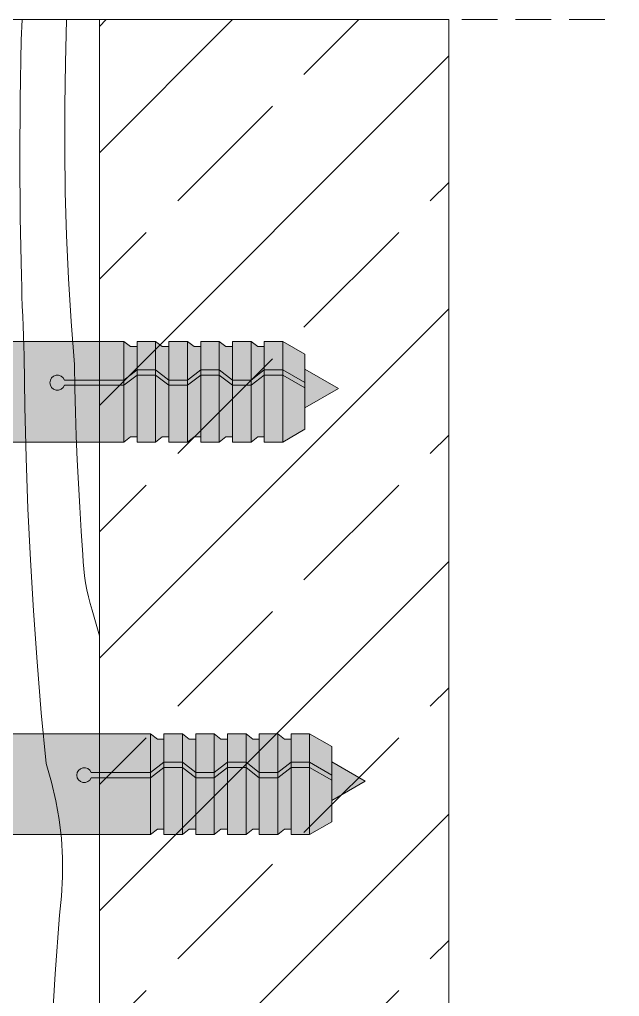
# Model space of a CAD drawing. Header units: millimetres. Extents: x -7826 to 55813, y 465 to 25965.
# Drawn here: x 52364 to 52700, y 15322 to 15869 of the extents above; entities that cross this region are included whole.
import ezdxf

# ---------------------------------------------------------------- set-up
doc = ezdxf.new("R2010")
doc.units = ezdxf.units.MM
doc.linetypes.add('Hidden Line', pattern=[30.00000000000001, 20, -10.00000000000001])
for name, color, linetype, lineweight in [('2D - Ogolne2', 251, 'Continuous', 15), ('2D Drafting - General121', 255, 'Continuous', 0), ('2D Drafting - General2', 251, 'Continuous', 15), ('2D Drafting - General81', 251, 'Continuous', 20)]:
    doc.layers.add(name, color=color, linetype=linetype, lineweight=lineweight)

# ---------------------------------------------------------------- blocks, each defined once
blk = doc.blocks.new('*X32')
at = {"layer": '2D Drafting - General81', "linetype": 'Continuous'}
for p, q in [((-46579.74260794775, 65956.90760970069), (-46579.35033094083, 65968.52347304605)), ((-46555.09703802363, 65944.29178087776), (-46554.36796722274, 65968.42905698532)), ((-46554.36796722274, 65968.42905698532), (-46554.36397783758, 65968.52347304605)), ((-46580.40809942343, 65923.86812494836), (-46579.74260794775, 65956.90760970069)), ((-46555.46320057757, 65920.14627265968), (-46555.09703802363, 65944.29178087776)), ((-46580.62359861354, 65890.82264126747), (-46580.40809942343, 65923.86812494836)), ((-46555.466372144, 65895.99798841283), (-46555.46320057757, 65920.14627265968)), ((-46555.10655200625, 65871.85238484626), (-46555.466372144, 65895.99798841283)), ((-46580.38906555211, 65857.77728719391), (-46580.62359861354, 65890.82264126747)), ((-46554.38382147172, 65847.71491806327), (-46555.10655200625, 65871.85238484626)), ((-46579.7045437351, 65824.73819123948), (-46580.38906555211, 65857.77728719391)), ((-46553.29834385344, 65823.59104232852), (-46554.38382147172, 65847.71491806327)), ((-46579.5453839829, 65819.18804919937), (-46579.70454373509, 65824.73819123949)), ((-46551.85036443327, 65799.48620883556), (-46553.29834385344, 65823.59104232852)), ((-46579.37352512545, 65813.63828586882), (-46579.5453839829, 65819.18804919937)), ((-46579.18896806254, 65808.08893030419), (-46579.37352512545, 65813.63828586882)), ((-46578.99171376042, 65802.54001155974), (-46579.18896806254, 65808.08893030419)), ((-46578.78176325186, 65796.99155868746), (-46578.99171376042, 65802.54001155974)), ((-46578.55911763606, 65791.44360073682), (-46578.78176325186, 65796.99155868746)), ((-46550.0402104064, 65775.40586447497), (-46551.85036443327, 65799.48620883556)), ((-46578.32377807871, 65785.89616675481), (-46578.55911763606, 65791.44360073682)), ((-46578.07574581195, 65780.34928578557), (-46578.32377807871, 65785.89616675481)), ((-46577.73388079029, 65751.7713406982), (-46578.07574581195, 65780.34928578559)), ((-46549.77350773841, 65762.0886514348), (-46550.04021040639, 65775.40586447497)), ((-46549.41261813845, 65748.77365792493), (-46549.77350773841, 65762.0886514348)), ((-46577.05361175319, 65723.19944802116), (-46577.73388079029, 65751.7713406982)), ((-46548.95755966144, 65735.46155008081), (-46549.41261813845, 65748.77365792493)), ((-46548.40835507352, 65722.15299389348), (-46548.95755966144, 65735.46155008081)), ((-46576.03503410464, 65694.63761480468), (-46577.05361175319, 65723.19944802116)), ((-46547.7650318508, 65708.84865517628), (-46548.40835507352, 65722.15299389348)), ((-46547.0276221781, 65695.54919953157), (-46547.7650318508, 65708.84865517628)), ((-46574.67829069452, 65666.08984668825), (-46576.03503410464, 65694.63761480468)), ((-46546.19616294724, 65682.25529231744), (-46547.0276221781, 65695.54919953157)), ((-46545.27069575529, 65668.96759861433), (-46546.19616294724, 65682.25529231744)), ((-46572.98357179861, 65637.56014733872), (-46574.67829069452, 65666.08984668825)), ((-46545.09363475234, 65665.02267477609), (-46545.27069575529, 65668.96759861433)), ((-46544.77822068849, 65661.08639624726), (-46545.09363475234, 65665.02267477609)), ((-46544.32484225056, 65657.16361372969), (-46544.77822068849, 65661.08639624726)), ((-46543.73405813979, 65653.25916129399), (-46544.32484225056, 65657.16361372969)), ((-46543.00659638329, 65649.37785042252), (-46543.73405813979, 65653.25916129399)), ((-46542.14335343696, 65645.52446408011), (-46543.00659638329, 65649.37785042252)), ((-46541.14539308075, 65641.70375082006), (-46542.14335343696, 65645.52446408011)), ((-46570.95111509189, 65609.05251788894), (-46572.98357179861, 65637.56014733872)), ((-46540.01394510776, 65637.92041893234), (-46541.14539308075, 65641.70375082006)), ((-46535.97665572024, 65623.64572396071), (-46540.01394510776, 65637.92041893234)), ((-46568.58120561518, 65580.57095637656), (-46570.95111509189, 65609.05251788894)), ((-46565.87417573521, 65552.11945718338), (-46568.58120561518, 65580.57095637656)), ((-46562.836235561, 65541.83328608144), (-46565.87417573521, 65552.11945718338)), ((-46560.38740463634, 65531.39117788708), (-46562.836235561, 65541.83328608144)), ((-46558.53558853367, 65520.82684290741), (-46560.38740463634, 65531.39117788708)), ((-46557.28676547963, 65510.17438603493), (-46558.53558853367, 65520.82684290741)), ((-46556.64496705559, 65499.46819664639), (-46557.28676547963, 65510.17438603493)), ((-46556.61226518243, 65488.7428375835), (-46556.64496705559, 65499.46819664639)), ((-46557.18876543175, 65478.03293357352), (-46556.61226518243, 65488.7428375835)), ((-46558.37260668507, 65467.37305945008), (-46557.18876543175, 65478.03293357352)), ((-46560.83599898988, 65434.41881647658), (-46558.37260668507, 65467.37305945008)), ((-46562.85039311156, 65401.43408291806), (-46560.83599898988, 65434.41881647658))]:
    blk.add_line(p, q, dxfattribs=at)
blk = doc.blocks.new('Wype_nienie_126')
at = {"layer": '2D Drafting - General2', "linetype": 'Continuous'}
for p, q in [((-46535.97665572024, 65968.52347304605), (-46715.97665572023, 65968.52347304605)), ((-46535.97665572024, 65056.60908800746), (-46535.97665572024, 65968.52347304605))]:
    blk.add_line(p, q, dxfattribs=at)
at = {"layer": '2D Drafting - General81', "linetype": 'Continuous'}
blk.add_blockref('*X32', (0, 0), dxfattribs=at)

msp = doc.modelspace()

# ---------------------------------------------------------------- hatches: boundary and pattern name
at = {"layer": '2D Drafting - General121', "linetype": 'Continuous'}
h = msp.add_hatch(color=256, dxfattribs=at)
edge = h.paths.add_edge_path()
edge.add_line((52287.63777871218, 15632.53182620431), (52287.63777871218, 15688.88568626549))
edge.add_line((52287.63777871218, 15688.88568626549), (52422.05663887451, 15688.88568626549))
edge.add_line((52422.05663887451, 15688.88568626549), (52422.05663887451, 15667.22947348696))
edge.add_line((52422.05663887451, 15667.22947348696), (52388.74802213502, 15667.22947348696))
edge.add_arc((52384.83341370042, 15665.75014039452), 4.184804128586707, 20.70161155939179, 339.2983884406082)
edge.add_line((52388.74802213502, 15664.27080730207), (52422.05663887451, 15664.27080730207))
edge.add_line((52422.05663887451, 15664.27080730207), (52422.05663887451, 15632.53182620431))
edge.add_line((52422.05663887451, 15632.53182620431), (52287.63777871218, 15632.53182620431))
for points in [[(52429.49791666277, 15685.92702008063), (52429.49791666277, 15672.97595806069), (52422.05663887451, 15667.22947348696), (52422.05663887451, 15688.88568626549), (52425.79958393168, 15685.92702008063)], [(52439.85324830985, 15688.88568626549), (52439.85324830985, 15672.97595806069), (52429.49791666277, 15672.97595806069), (52429.49791666277, 15688.88568626549)], [(52447.29452609811, 15685.92702008063), (52447.29452609811, 15667.22947348696), (52439.85324830985, 15672.97595806069), (52439.85324830985, 15688.88568626549), (52443.59619336702, 15685.92702008063)], [(52457.64985774517, 15688.88568626549), (52457.64985774517, 15667.22947348696), (52447.29452609811, 15667.22947348696), (52447.29452609811, 15688.88568626549)], [(52457.64985774517, 15667.22947348696), (52457.64985774517, 15688.88568626549), (52461.39280280234, 15685.92702008063), (52465.09113553345, 15685.92702008063), (52465.09113553345, 15672.97595806069)], [(52475.44646718051, 15688.88568626549), (52475.44646718051, 15672.97595806069), (52465.09113553345, 15672.97595806069), (52465.09113553345, 15688.88568626549)], [(52482.88774496877, 15685.92702008063), (52482.88774496877, 15667.22947348696), (52475.44646718051, 15672.97595806069), (52475.44646718051, 15688.88568626549), (52479.18941223768, 15685.92702008063)], [(52493.24307661584, 15688.88568626549), (52493.24307661584, 15667.22947348696), (52482.88774496877, 15667.22947348696), (52482.88774496877, 15688.88568626549)], [(52500.6843544041, 15685.92702008063), (52500.6843544041, 15672.97595806069), (52493.24307661584, 15667.22947348696), (52493.24307661584, 15688.88568626549), (52496.98602167302, 15685.92702008063)], [(52500.6843544041, 15672.97595806069), (52500.6843544041, 15688.88568626549), (52511.03968605118, 15688.88568626549), (52511.03968605118, 15672.97595806069)], [(52523.42001502986, 15665.82817179219), (52511.03968605118, 15672.97595806069), (52511.03968605118, 15688.88568626549), (52523.42001502986, 15681.73789999699)], [(52422.05663887451, 15667.22947348696), (52429.49791666277, 15672.97595806069), (52429.49791666277, 15670.01729187583), (52422.05663887451, 15664.27080730207)], [(52429.49791666277, 15635.4904923892), (52425.79958393168, 15635.4904923892), (52422.05663887451, 15632.53182620431), (52422.05663887451, 15664.27080730207), (52429.49791666277, 15670.01729187583)], [(52429.49791666277, 15672.97595806069), (52439.85324830985, 15672.97595806069), (52439.85324830985, 15670.01729187583), (52429.49791666277, 15670.01729187583)], [(52429.49791666277, 15632.53182620431), (52429.49791666277, 15670.01729187583), (52439.85324830985, 15670.01729187583), (52439.85324830985, 15632.53182620431)], [(52447.29452609811, 15664.27080730209), (52439.85324830985, 15670.01729187583), (52439.85324830985, 15672.97595806069), (52447.29452609811, 15667.22947348696)], [(52447.29452609811, 15635.4904923892), (52443.59619336702, 15635.4904923892), (52439.85324830985, 15632.53182620431), (52439.85324830985, 15670.01729187583), (52447.29452609811, 15664.27080730209)], [(52465.09113553345, 15670.01729187583), (52457.64985774517, 15664.27080730209), (52457.64985774517, 15667.22947348696), (52465.09113553345, 15672.97595806069)], [(52465.09113553345, 15635.4904923892), (52461.39280280234, 15635.4904923892), (52457.64985774517, 15632.53182620431), (52457.64985774517, 15664.27080730209), (52465.09113553345, 15670.01729187583)], [(52475.44646718051, 15670.01729187583), (52465.09113553345, 15670.01729187583), (52465.09113553345, 15672.97595806069), (52475.44646718051, 15672.97595806069)], [(52475.44646718051, 15632.53182620431), (52465.09113553345, 15632.53182620431), (52465.09113553345, 15670.01729187583), (52475.44646718051, 15670.01729187583)], [(52482.88774496877, 15664.27080730209), (52475.44646718051, 15670.01729187583), (52475.44646718051, 15672.97595806069), (52482.88774496877, 15667.22947348696)], [(52482.88774496877, 15635.4904923892), (52479.18941223768, 15635.4904923892), (52475.44646718051, 15632.53182620431), (52475.44646718051, 15670.01729187583), (52482.88774496877, 15664.27080730209)], [(52493.24307661584, 15667.22947348696), (52500.6843544041, 15672.97595806069), (52500.6843544041, 15670.01729187583), (52493.24307661584, 15664.27080730209)], [(52500.6843544041, 15635.4904923892), (52496.98602167302, 15635.4904923892), (52493.24307661584, 15632.53182620431), (52493.24307661584, 15664.27080730209), (52500.6843544041, 15670.01729187583)], [(52500.6843544041, 15672.97595806069), (52511.03968605118, 15672.97595806069), (52511.03968605118, 15670.01729187583), (52500.6843544041, 15670.01729187583)], [(52500.6843544041, 15632.53182620431), (52500.6843544041, 15670.01729187583), (52511.03968605118, 15670.01729187583), (52511.03968605118, 15632.53182620431)], [(52523.42001502986, 15662.86950560732), (52511.03968605118, 15670.01729187583), (52511.03968605118, 15672.97595806069), (52523.42001502986, 15665.82817179219)], [(52523.42001502986, 15639.67961247282), (52511.03968605118, 15632.53182620431), (52511.03968605118, 15670.01729187583), (52523.42001502986, 15662.86950560732)], [(52542.14783964321, 15662.45299583023), (52523.42001502986, 15651.64048124838), (52523.42001502986, 15673.26551041207)], [(52447.29452609811, 15667.22947348696), (52457.64985774517, 15667.22947348696), (52457.64985774517, 15664.27080730207), (52447.29452609811, 15664.27080730207)], [(52447.29452609811, 15632.53182620431), (52447.29452609811, 15664.27080730207), (52457.64985774517, 15664.27080730207), (52457.64985774517, 15632.53182620431)], [(52482.88774496877, 15667.22947348696), (52493.24307661584, 15667.22947348696), (52493.24307661584, 15664.27080730207), (52482.88774496877, 15664.27080730207)], [(52493.24307661584, 15632.53182620431), (52482.88774496877, 15632.53182620431), (52482.88774496877, 15664.27080730207), (52493.24307661584, 15664.27080730207)], [(52444.49791666277, 15466.29690663502), (52444.49791666277, 15453.34584461509), (52437.05663887451, 15447.59936004135), (52437.05663887451, 15469.25557281989), (52440.79958393168, 15466.29690663502)], [(52454.85324830985, 15469.25557281989), (52454.85324830985, 15453.34584461509), (52444.49791666277, 15453.34584461509), (52444.49791666277, 15469.25557281989)], [(52462.29452609811, 15466.29690663502), (52462.29452609811, 15447.59936004135), (52454.85324830985, 15453.34584461509), (52454.85324830985, 15469.25557281989), (52458.59619336702, 15466.29690663502)], [(52472.64985774517, 15469.25557281989), (52472.64985774517, 15447.59936004135), (52462.29452609811, 15447.59936004135), (52462.29452609811, 15469.25557281989)], [(52472.64985774517, 15447.59936004135), (52472.64985774517, 15469.25557281989), (52476.39280280234, 15466.29690663502), (52480.09113553345, 15466.29690663502), (52480.09113553345, 15453.34584461509)], [(52490.44646718051, 15469.25557281989), (52490.44646718051, 15453.34584461509), (52480.09113553345, 15453.34584461509), (52480.09113553345, 15469.25557281989)], [(52497.88774496877, 15466.29690663502), (52497.88774496877, 15447.59936004135), (52490.44646718051, 15453.34584461509), (52490.44646718051, 15469.25557281989), (52494.18941223768, 15466.29690663502)], [(52508.24307661584, 15469.25557281989), (52508.24307661584, 15447.59936004135), (52497.88774496877, 15447.59936004135), (52497.88774496877, 15469.25557281989)], [(52515.6843544041, 15466.29690663502), (52515.6843544041, 15453.34584461509), (52508.24307661584, 15447.59936004135), (52508.24307661584, 15469.25557281989), (52511.98602167302, 15466.29690663502)], [(52515.6843544041, 15453.34584461509), (52515.6843544041, 15469.25557281989), (52526.03968605118, 15469.25557281989), (52526.03968605118, 15453.34584461509)], [(52538.42001502986, 15446.19805834659), (52526.03968605118, 15453.34584461509), (52526.03968605118, 15469.25557281989), (52538.42001502986, 15462.10778655139)], [(52437.05663887451, 15447.59936004135), (52444.49791666277, 15453.34584461509), (52444.49791666277, 15450.3871784302), (52437.05663887451, 15444.64069385647)], [(52444.49791666277, 15415.86037894358), (52440.79958393168, 15415.86037894358), (52437.05663887451, 15412.90171275871), (52437.05663887451, 15444.64069385647), (52444.49791666277, 15450.3871784302)], [(52444.49791666277, 15453.34584461509), (52454.85324830985, 15453.34584461509), (52454.85324830985, 15450.3871784302), (52444.49791666277, 15450.3871784302)], [(52444.49791666277, 15412.90171275871), (52444.49791666277, 15450.3871784302), (52454.85324830985, 15450.3871784302), (52454.85324830985, 15412.90171275871)], [(52462.29452609811, 15444.64069385647), (52454.85324830985, 15450.38717843021), (52454.85324830985, 15453.34584461509), (52462.29452609811, 15447.59936004135)], [(52462.29452609811, 15415.86037894358), (52458.59619336702, 15415.86037894358), (52454.85324830985, 15412.90171275871), (52454.85324830985, 15450.38717843021), (52462.29452609811, 15444.64069385647)], [(52480.09113553345, 15450.3871784302), (52472.64985774517, 15444.64069385647), (52472.64985774517, 15447.59936004135), (52480.09113553345, 15453.34584461509)], [(52480.09113553345, 15415.86037894358), (52476.39280280234, 15415.86037894358), (52472.64985774517, 15412.90171275871), (52472.64985774517, 15444.64069385647), (52480.09113553345, 15450.3871784302)], [(52490.44646718051, 15450.3871784302), (52480.09113553345, 15450.3871784302), (52480.09113553345, 15453.34584461509), (52490.44646718051, 15453.34584461509)], [(52490.44646718051, 15412.90171275871), (52480.09113553345, 15412.90171275871), (52480.09113553345, 15450.3871784302), (52490.44646718051, 15450.3871784302)], [(52497.88774496877, 15444.64069385647), (52490.44646718051, 15450.3871784302), (52490.44646718051, 15453.34584461509), (52497.88774496877, 15447.59936004135)], [(52497.88774496877, 15415.86037894358), (52494.18941223768, 15415.86037894358), (52490.44646718051, 15412.90171275871), (52490.44646718051, 15450.3871784302), (52497.88774496877, 15444.64069385647)], [(52508.24307661584, 15447.59936004135), (52515.6843544041, 15453.34584461509), (52515.6843544041, 15450.3871784302), (52508.24307661584, 15444.64069385647)], [(52515.6843544041, 15415.86037894358), (52511.98602167302, 15415.86037894358), (52508.24307661584, 15412.90171275871), (52508.24307661584, 15444.64069385647), (52515.6843544041, 15450.3871784302)], [(52515.6843544041, 15453.34584461509), (52526.03968605118, 15453.34584461509), (52526.03968605118, 15450.3871784302), (52515.6843544041, 15450.3871784302)], [(52515.6843544041, 15412.90171275871), (52515.6843544041, 15450.3871784302), (52526.03968605118, 15450.3871784302), (52526.03968605118, 15412.90171275871)], [(52538.42001502986, 15443.23939216171), (52526.03968605118, 15450.38717843021), (52526.03968605118, 15453.34584461509), (52538.42001502986, 15446.19805834659)], [(52538.42001502986, 15420.04949902722), (52526.03968605118, 15412.90171275871), (52526.03968605118, 15450.3871784302), (52538.42001502986, 15443.23939216171)], [(52557.14783964321, 15442.82288238463), (52538.42001502986, 15432.01036780276), (52538.42001502986, 15453.63539696647)], [(52462.29452609811, 15447.59936004135), (52472.64985774517, 15447.59936004135), (52472.64985774517, 15444.64069385647), (52462.29452609811, 15444.64069385647)], [(52462.29452609811, 15412.90171275871), (52462.29452609811, 15444.64069385647), (52472.64985774517, 15444.64069385647), (52472.64985774517, 15412.90171275871)], [(52497.88774496877, 15447.59936004135), (52508.24307661584, 15447.59936004135), (52508.24307661584, 15444.64069385647), (52497.88774496877, 15444.64069385647)], [(52508.24307661584, 15412.90171275871), (52497.88774496877, 15412.90171275871), (52497.88774496877, 15444.64069385647), (52508.24307661584, 15444.64069385647)]]:
    msp.add_hatch(color=256, dxfattribs=at).paths.add_polyline_path(points)
h = msp.add_hatch(color=256, dxfattribs=at)
edge = h.paths.add_edge_path()
edge.add_line((52422.05663887451, 15664.27080730207), (52388.74802213502, 15664.27080730207))
edge.add_arc((52384.83341370042, 15665.75014039452), 4.184804128586707, 20.70161155939178, 339.2983884406082, ccw=False)
edge.add_line((52388.74802213502, 15667.22947348696), (52422.05663887451, 15667.22947348696))
edge.add_line((52422.05663887451, 15667.22947348696), (52422.05663887451, 15664.27080730207))
h = msp.add_hatch(color=256, dxfattribs=at)
edge = h.paths.add_edge_path()
edge.add_line((52302.63777871219, 15412.90171275871), (52302.63777871219, 15469.25557281989))
edge.add_line((52302.63777871219, 15469.25557281989), (52437.05663887451, 15469.25557281989))
edge.add_line((52437.05663887451, 15469.25557281989), (52437.05663887451, 15447.59936004135))
edge.add_line((52437.05663887451, 15447.59936004135), (52403.74802213503, 15447.59936004135))
edge.add_arc((52399.83341370045, 15446.12002694891), 4.184804128563717, 20.70161155940426, 339.2983884405957)
edge.add_line((52403.74802213503, 15444.64069385647), (52437.05663887451, 15444.64069385647))
edge.add_line((52437.05663887451, 15444.64069385647), (52437.05663887451, 15412.90171275871))
edge.add_line((52437.05663887451, 15412.90171275871), (52302.63777871219, 15412.90171275871))
h = msp.add_hatch(color=256, dxfattribs=at)
edge = h.paths.add_edge_path()
edge.add_line((52437.05663887451, 15444.64069385647), (52403.74802213503, 15444.64069385647))
edge.add_arc((52399.83341370045, 15446.12002694891), 4.184804128563717, 20.701611559404284, 339.2983884405957, ccw=False)
edge.add_line((52403.74802213503, 15447.59936004135), (52437.05663887451, 15447.59936004135))
edge.add_line((52437.05663887451, 15447.59936004135), (52437.05663887451, 15444.64069385647))
at = {"layer": '2D Drafting - General81', "linetype": 'Continuous'}
h = msp.add_hatch(dxfattribs=at)
h.set_pattern_fill('SOLID___DASHED', color=256, style=0, pattern_type=2)
h.set_pattern_definition([(44.99999999999999, (98944.39521822022, -50099.55498592031), (-70.71067811865473, 70.71067811865478), []), (44.99999999999999, (98909.0398791609, -50064.19964686098), (-70.71067811865473, 70.71067811865478), [75, -25])])
h.paths.add_polyline_path([(52408.4185625, 14957.05410208716), (52603.96428346331, 14957.05410208716), (52603.96428346331, 15868.96850337514), (52408.4185625, 15868.96850337514)])

# ---------------------------------------------------------------- linework, layer by layer
at = {"layer": '2D - Ogolne2', "linetype": 'Continuous'}
for p, q in [((52422.05663887451, 15688.88568626549), (52287.63777871218, 15688.88568626549)), ((52422.05663887451, 15688.88568626549), (52422.05663887451, 15632.53182620431)), ((52425.79958393168, 15685.92702008062), (52422.05663887451, 15688.88568626549)), ((52429.49791666277, 15685.92702008062), (52425.79958393168, 15685.92702008062)), ((52429.49791666277, 15688.88568626549), (52429.49791666277, 15632.53182620431)), ((52439.85324830985, 15688.88568626549), (52429.49791666277, 15688.88568626549)), ((52429.49791666277, 15688.88568626549), (52429.49791666277, 15685.92702008062)), ((52439.85324830985, 15688.88568626549), (52439.85324830985, 15632.53182620431)), ((52443.59619336702, 15685.92702008062), (52439.85324830985, 15688.88568626549)), ((52447.29452609811, 15685.92702008062), (52443.59619336702, 15685.92702008062)), ((52447.29452609811, 15688.88568626549), (52447.29452609811, 15632.53182620431)), ((52457.64985774517, 15688.88568626549), (52447.29452609811, 15688.88568626549)), ((52447.29452609811, 15688.88568626549), (52447.29452609811, 15685.92702008062)), ((52457.64985774517, 15688.88568626549), (52457.64985774517, 15632.53182620431)), ((52461.39280280234, 15685.92702008062), (52457.64985774517, 15688.88568626549)), ((52465.09113553345, 15685.92702008062), (52461.39280280234, 15685.92702008062)), ((52465.09113553345, 15688.88568626549), (52465.09113553345, 15632.53182620431)), ((52475.44646718051, 15688.88568626549), (52465.09113553345, 15688.88568626549)), ((52465.09113553345, 15688.88568626549), (52465.09113553345, 15685.92702008062)), ((52475.44646718051, 15688.88568626549), (52475.44646718051, 15632.53182620431)), ((52479.18941223768, 15685.92702008062), (52475.44646718051, 15688.88568626549)), ((52482.88774496877, 15685.92702008062), (52479.18941223768, 15685.92702008062)), ((52482.88774496877, 15688.88568626549), (52482.88774496877, 15632.53182620431)), ((52493.24307661584, 15688.88568626549), (52482.88774496877, 15688.88568626549)), ((52482.88774496877, 15688.88568626549), (52482.88774496877, 15685.92702008062)), ((52493.24307661584, 15688.88568626549), (52493.24307661584, 15632.53182620431)), ((52496.98602167302, 15685.92702008062), (52493.24307661584, 15688.88568626549)), ((52500.6843544041, 15685.92702008062), (52496.98602167302, 15685.92702008062)), ((52511.03968605118, 15688.88568626549), (52500.6843544041, 15688.88568626549)), ((52500.6843544041, 15688.88568626549), (52500.6843544041, 15632.53182620431)), ((52511.03968605118, 15688.88568626549), (52511.03968605118, 15632.53182620431)), ((52523.42001502986, 15681.73789999699), (52511.03968605118, 15688.88568626549)), ((52523.42001502986, 15681.73789999699), (52523.42001502986, 15639.67961247282)), ((52429.49791666277, 15672.97595806069), (52422.05663887451, 15667.22947348696)), ((52429.49791666277, 15670.01729187583), (52422.05663887451, 15664.27080730207)), ((52439.85324830985, 15672.97595806069), (52429.49791666277, 15672.97595806069)), ((52439.85324830985, 15670.01729187583), (52429.49791666277, 15670.01729187583)), ((52447.29452609811, 15667.22947348696), (52439.85324830985, 15672.97595806069)), ((52447.29452609811, 15664.27080730207), (52439.85324830985, 15670.01729187583)), ((52465.09113553345, 15672.97595806069), (52457.64985774517, 15667.22947348696)), ((52465.09113553345, 15670.01729187583), (52457.64985774517, 15664.27080730207)), ((52475.44646718051, 15672.97595806069), (52465.09113553345, 15672.97595806069)), ((52475.44646718051, 15670.01729187583), (52465.09113553345, 15670.01729187583)), ((52482.88774496877, 15667.22947348696), (52475.44646718051, 15672.97595806069)), ((52482.88774496877, 15664.27080730207), (52475.44646718051, 15670.01729187583)), ((52500.6843544041, 15672.97595806069), (52493.24307661584, 15667.22947348696)), ((52500.6843544041, 15670.01729187583), (52493.24307661584, 15664.27080730207)), ((52511.03968605118, 15672.97595806069), (52500.6843544041, 15672.97595806069)), ((52511.03968605118, 15670.01729187583), (52500.6843544041, 15670.01729187583)), ((52523.42001502986, 15665.82817179219), (52511.03968605118, 15672.97595806069)), ((52523.42001502986, 15662.8695056073), (52511.03968605118, 15670.01729187583)), ((52523.42001502986, 15673.26551041207), (52542.14783964321, 15662.45299583023)), ((52422.05663887451, 15667.22947348696), (52388.74802213502, 15667.22947348696)), ((52422.05663887451, 15664.27080730207), (52388.74802213502, 15664.27080730207)), ((52457.64985774517, 15667.22947348696), (52447.29452609811, 15667.22947348696)), ((52457.64985774517, 15664.27080730207), (52447.29452609811, 15664.27080730207)), ((52493.24307661584, 15667.22947348696), (52482.88774496877, 15667.22947348696)), ((52493.24307661584, 15664.27080730207), (52482.88774496877, 15664.27080730207)), ((52523.42001502986, 15651.64048124838), (52542.14783964321, 15662.45299583023)), ((52425.79958393168, 15635.4904923892), (52422.05663887451, 15632.53182620431)), ((52429.49791666277, 15635.4904923892), (52425.79958393168, 15635.4904923892)), ((52429.49791666277, 15632.53182620431), (52429.49791666277, 15635.4904923892)), ((52443.59619336702, 15635.4904923892), (52439.85324830985, 15632.53182620431)), ((52447.29452609811, 15635.4904923892), (52443.59619336702, 15635.4904923892)), ((52447.29452609811, 15632.53182620431), (52447.29452609811, 15635.4904923892)), ((52461.39280280234, 15635.4904923892), (52457.64985774517, 15632.53182620431)), ((52465.09113553345, 15635.4904923892), (52461.39280280234, 15635.4904923892)), ((52465.09113553345, 15632.53182620431), (52465.09113553345, 15635.4904923892)), ((52479.18941223768, 15635.4904923892), (52475.44646718051, 15632.53182620431)), ((52482.88774496877, 15635.4904923892), (52479.18941223768, 15635.4904923892)), ((52482.88774496877, 15632.53182620431), (52482.88774496877, 15635.4904923892)), ((52496.98602167302, 15635.4904923892), (52493.24307661584, 15632.53182620431)), ((52500.6843544041, 15635.4904923892), (52496.98602167302, 15635.4904923892)), ((52523.42001502986, 15639.67961247282), (52511.03968605118, 15632.53182620431)), ((52422.05663887451, 15632.53182620431), (52287.63777871218, 15632.53182620431)), ((52439.85324830985, 15632.53182620431), (52429.49791666277, 15632.53182620431)), ((52457.64985774517, 15632.53182620431), (52447.29452609811, 15632.53182620431)), ((52475.44646718051, 15632.53182620431), (52465.09113553345, 15632.53182620431)), ((52493.24307661584, 15632.53182620431), (52482.88774496877, 15632.53182620431)), ((52511.03968605118, 15632.53182620431), (52500.6843544041, 15632.53182620431)), ((52437.05663887451, 15469.25557281989), (52302.63777871219, 15469.25557281989)), ((52440.79958393168, 15466.29690663502), (52437.05663887451, 15469.25557281989)), ((52437.05663887451, 15469.25557281989), (52437.05663887451, 15412.90171275871)), ((52444.49791666277, 15466.29690663502), (52440.79958393168, 15466.29690663502)), ((52444.49791666277, 15469.25557281989), (52444.49791666277, 15466.29690663502)), ((52454.85324830985, 15469.25557281989), (52444.49791666277, 15469.25557281989)), ((52444.49791666277, 15469.25557281989), (52444.49791666277, 15412.90171275871)), ((52458.59619336702, 15466.29690663502), (52454.85324830985, 15469.25557281989)), ((52454.85324830985, 15469.25557281989), (52454.85324830985, 15412.90171275871)), ((52462.29452609811, 15466.29690663502), (52458.59619336702, 15466.29690663502)), ((52462.29452609811, 15469.25557281989), (52462.29452609811, 15466.29690663502)), ((52472.64985774517, 15469.25557281989), (52462.29452609811, 15469.25557281989)), ((52462.29452609811, 15469.25557281989), (52462.29452609811, 15412.90171275871)), ((52476.39280280234, 15466.29690663502), (52472.64985774517, 15469.25557281989)), ((52472.64985774517, 15469.25557281989), (52472.64985774517, 15412.90171275871)), ((52480.09113553345, 15466.29690663502), (52476.39280280234, 15466.29690663502)), ((52480.09113553345, 15469.25557281989), (52480.09113553345, 15466.29690663502)), ((52490.44646718051, 15469.25557281989), (52480.09113553345, 15469.25557281989)), ((52480.09113553345, 15469.25557281989), (52480.09113553345, 15412.90171275871)), ((52494.18941223768, 15466.29690663502), (52490.44646718051, 15469.25557281989)), ((52490.44646718051, 15469.25557281989), (52490.44646718051, 15412.90171275871)), ((52497.88774496877, 15466.29690663502), (52494.18941223768, 15466.29690663502)), ((52497.88774496877, 15469.25557281989), (52497.88774496877, 15466.29690663502)), ((52508.24307661584, 15469.25557281989), (52497.88774496877, 15469.25557281989)), ((52497.88774496877, 15469.25557281989), (52497.88774496877, 15412.90171275871)), ((52511.98602167302, 15466.29690663502), (52508.24307661584, 15469.25557281989)), ((52508.24307661584, 15469.25557281989), (52508.24307661584, 15412.90171275871)), ((52515.6843544041, 15466.29690663502), (52511.98602167302, 15466.29690663502)), ((52515.6843544041, 15469.25557281989), (52515.6843544041, 15412.90171275871)), ((52526.03968605118, 15469.25557281989), (52515.6843544041, 15469.25557281989)), ((52538.42001502986, 15462.10778655139), (52526.03968605118, 15469.25557281989)), ((52526.03968605118, 15469.25557281989), (52526.03968605118, 15412.90171275871)), ((52538.42001502986, 15462.10778655139), (52538.42001502986, 15420.04949902719)), ((52444.49791666277, 15453.34584461509), (52437.05663887451, 15447.59936004133)), ((52444.49791666277, 15450.3871784302), (52437.05663887451, 15444.64069385647)), ((52454.85324830985, 15453.34584461509), (52444.49791666277, 15453.34584461509)), ((52454.85324830985, 15450.3871784302), (52444.49791666277, 15450.3871784302)), ((52462.29452609811, 15447.59936004133), (52454.85324830985, 15453.34584461509)), ((52462.29452609811, 15444.64069385647), (52454.85324830985, 15450.3871784302)), ((52480.09113553345, 15453.34584461509), (52472.64985774517, 15447.59936004133)), ((52480.09113553345, 15450.3871784302), (52472.64985774517, 15444.64069385647)), ((52490.44646718051, 15453.34584461509), (52480.09113553345, 15453.34584461509)), ((52490.44646718051, 15450.3871784302), (52480.09113553345, 15450.3871784302)), ((52497.88774496877, 15447.59936004133), (52490.44646718051, 15453.34584461509)), ((52497.88774496877, 15444.64069385647), (52490.44646718051, 15450.3871784302)), ((52515.6843544041, 15453.34584461509), (52508.24307661584, 15447.59936004133)), ((52515.6843544041, 15450.3871784302), (52508.24307661584, 15444.64069385647)), ((52526.03968605118, 15453.34584461509), (52515.6843544041, 15453.34584461509)), ((52526.03968605118, 15450.3871784302), (52515.6843544041, 15450.3871784302)), ((52538.42001502986, 15446.19805834659), (52526.03968605118, 15453.34584461509)), ((52538.42001502986, 15443.2393921617), (52526.03968605118, 15450.3871784302)), ((52538.42001502986, 15453.63539696647), (52557.14783964321, 15442.82288238463)), ((52437.05663887451, 15447.59936004133), (52403.74802213503, 15447.59936004133)), ((52437.05663887451, 15444.64069385647), (52403.74802213503, 15444.64069385647)), ((52472.64985774517, 15447.59936004133), (52462.29452609811, 15447.59936004133)), ((52472.64985774517, 15444.64069385647), (52462.29452609811, 15444.64069385647)), ((52508.24307661584, 15447.59936004133), (52497.88774496877, 15447.59936004133)), ((52508.24307661584, 15444.64069385647), (52497.88774496877, 15444.64069385647)), ((52538.42001502986, 15432.01036780276), (52557.14783964321, 15442.82288238463)), ((52538.42001502986, 15420.04949902719), (52526.03968605118, 15412.90171275871)), ((52437.05663887451, 15412.90171275871), (52302.63777871219, 15412.90171275871)), ((52440.79958393168, 15415.86037894358), (52437.05663887451, 15412.90171275871)), ((52444.49791666277, 15415.86037894358), (52440.79958393168, 15415.86037894358)), ((52444.49791666277, 15412.90171275871), (52444.49791666277, 15415.86037894358)), ((52454.85324830985, 15412.90171275871), (52444.49791666277, 15412.90171275871)), ((52458.59619336702, 15415.86037894358), (52454.85324830985, 15412.90171275871)), ((52462.29452609811, 15415.86037894358), (52458.59619336702, 15415.86037894358)), ((52462.29452609811, 15412.90171275871), (52462.29452609811, 15415.86037894358)), ((52472.64985774517, 15412.90171275871), (52462.29452609811, 15412.90171275871)), ((52476.39280280234, 15415.86037894358), (52472.64985774517, 15412.90171275871)), ((52480.09113553345, 15415.86037894358), (52476.39280280234, 15415.86037894358)), ((52480.09113553345, 15412.90171275871), (52480.09113553345, 15415.86037894358)), ((52490.44646718051, 15412.90171275871), (52480.09113553345, 15412.90171275871)), ((52494.18941223768, 15415.86037894358), (52490.44646718051, 15412.90171275871)), ((52497.88774496877, 15415.86037894358), (52494.18941223768, 15415.86037894358)), ((52497.88774496877, 15412.90171275871), (52497.88774496877, 15415.86037894358)), ((52508.24307661584, 15412.90171275871), (52497.88774496877, 15412.90171275871)), ((52511.98602167302, 15415.86037894358), (52508.24307661584, 15412.90171275871)), ((52515.6843544041, 15415.86037894358), (52511.98602167302, 15415.86037894358)), ((52526.03968605118, 15412.90171275871), (52515.6843544041, 15412.90171275871))]:
    msp.add_line(p, q, dxfattribs=at)
for centre, end in [((52384.83341370044, 15665.7501403945), 339.2983884403942), ((52399.83341370044, 15446.1200269489), 339.2983884407838)]:
    msp.add_arc(centre, 4.184804128572733, 20.70161155921624, end, dxfattribs=at)
at = {"layer": '2D Drafting - General2', "linetype": 'Hidden Line'}
msp.add_line((51681.29362146282, 15868.96851639599), (52699.53923662393, 15868.96851639599), dxfattribs=at)
at = {"layer": '2D Drafting - General2', "linetype": 'Continuous'}
msp.add_line((52603.96428346331, 14957.05410531572), (52603.96428346331, 15868.96850337514), dxfattribs=at)
at = {"layer": '2D Drafting - General2', "linetype": 'Continuous', "flags": 128}
for points in [[(52408.4185625, 14957.05410208716), (52603.96428346331, 14957.05410208716), (52603.96428346331, 15868.96850337514), (52408.4185625, 15868.96850337514)], [(52429.49791666277, 15685.92702008063), (52429.49791666277, 15672.97595806069), (52422.05663887451, 15667.22947348696), (52422.05663887451, 15688.88568626549), (52425.79958393168, 15685.92702008063)], [(52439.85324830985, 15688.88568626549), (52439.85324830985, 15672.97595806069), (52429.49791666277, 15672.97595806069), (52429.49791666277, 15688.88568626549)], [(52447.29452609811, 15685.92702008063), (52447.29452609811, 15667.22947348696), (52439.85324830985, 15672.97595806069), (52439.85324830985, 15688.88568626549), (52443.59619336702, 15685.92702008063)], [(52457.64985774517, 15688.88568626549), (52457.64985774517, 15667.22947348696), (52447.29452609811, 15667.22947348696), (52447.29452609811, 15688.88568626549)], [(52457.64985774517, 15667.22947348696), (52457.64985774517, 15688.88568626549), (52461.39280280234, 15685.92702008063), (52465.09113553345, 15685.92702008063), (52465.09113553345, 15672.97595806069)], [(52475.44646718051, 15688.88568626549), (52475.44646718051, 15672.97595806069), (52465.09113553345, 15672.97595806069), (52465.09113553345, 15688.88568626549)], [(52482.88774496877, 15685.92702008063), (52482.88774496877, 15667.22947348696), (52475.44646718051, 15672.97595806069), (52475.44646718051, 15688.88568626549), (52479.18941223768, 15685.92702008063)], [(52493.24307661584, 15688.88568626549), (52493.24307661584, 15667.22947348696), (52482.88774496877, 15667.22947348696), (52482.88774496877, 15688.88568626549)], [(52500.6843544041, 15685.92702008063), (52500.6843544041, 15672.97595806069), (52493.24307661584, 15667.22947348696), (52493.24307661584, 15688.88568626549), (52496.98602167302, 15685.92702008063)], [(52500.6843544041, 15672.97595806069), (52500.6843544041, 15688.88568626549), (52511.03968605118, 15688.88568626549), (52511.03968605118, 15672.97595806069)], [(52523.42001502986, 15665.82817179219), (52511.03968605118, 15672.97595806069), (52511.03968605118, 15688.88568626549), (52523.42001502986, 15681.73789999699)], [(52422.05663887451, 15667.22947348696), (52429.49791666277, 15672.97595806069), (52429.49791666277, 15670.01729187583), (52422.05663887451, 15664.27080730207)], [(52429.49791666277, 15635.4904923892), (52425.79958393168, 15635.4904923892), (52422.05663887451, 15632.53182620431), (52422.05663887451, 15664.27080730207), (52429.49791666277, 15670.01729187583)], [(52429.49791666277, 15672.97595806069), (52439.85324830985, 15672.97595806069), (52439.85324830985, 15670.01729187583), (52429.49791666277, 15670.01729187583)], [(52429.49791666277, 15632.53182620431), (52429.49791666277, 15670.01729187583), (52439.85324830985, 15670.01729187583), (52439.85324830985, 15632.53182620431)], [(52447.29452609811, 15664.27080730209), (52439.85324830985, 15670.01729187583), (52439.85324830985, 15672.97595806069), (52447.29452609811, 15667.22947348696)], [(52447.29452609811, 15635.4904923892), (52443.59619336702, 15635.4904923892), (52439.85324830985, 15632.53182620431), (52439.85324830985, 15670.01729187583), (52447.29452609811, 15664.27080730209)], [(52465.09113553345, 15670.01729187583), (52457.64985774517, 15664.27080730209), (52457.64985774517, 15667.22947348696), (52465.09113553345, 15672.97595806069)], [(52465.09113553345, 15635.4904923892), (52461.39280280234, 15635.4904923892), (52457.64985774517, 15632.53182620431), (52457.64985774517, 15664.27080730209), (52465.09113553345, 15670.01729187583)], [(52475.44646718051, 15670.01729187583), (52465.09113553345, 15670.01729187583), (52465.09113553345, 15672.97595806069), (52475.44646718051, 15672.97595806069)], [(52475.44646718051, 15632.53182620431), (52465.09113553345, 15632.53182620431), (52465.09113553345, 15670.01729187583), (52475.44646718051, 15670.01729187583)], [(52482.88774496877, 15664.27080730209), (52475.44646718051, 15670.01729187583), (52475.44646718051, 15672.97595806069), (52482.88774496877, 15667.22947348696)], [(52482.88774496877, 15635.4904923892), (52479.18941223768, 15635.4904923892), (52475.44646718051, 15632.53182620431), (52475.44646718051, 15670.01729187583), (52482.88774496877, 15664.27080730209)], [(52493.24307661584, 15667.22947348696), (52500.6843544041, 15672.97595806069), (52500.6843544041, 15670.01729187583), (52493.24307661584, 15664.27080730209)], [(52500.6843544041, 15635.4904923892), (52496.98602167302, 15635.4904923892), (52493.24307661584, 15632.53182620431), (52493.24307661584, 15664.27080730209), (52500.6843544041, 15670.01729187583)], [(52500.6843544041, 15672.97595806069), (52511.03968605118, 15672.97595806069), (52511.03968605118, 15670.01729187583), (52500.6843544041, 15670.01729187583)], [(52500.6843544041, 15632.53182620431), (52500.6843544041, 15670.01729187583), (52511.03968605118, 15670.01729187583), (52511.03968605118, 15632.53182620431)], [(52523.42001502986, 15662.86950560732), (52511.03968605118, 15670.01729187583), (52511.03968605118, 15672.97595806069), (52523.42001502986, 15665.82817179219)], [(52523.42001502986, 15639.67961247282), (52511.03968605118, 15632.53182620431), (52511.03968605118, 15670.01729187583), (52523.42001502986, 15662.86950560732)], [(52542.14783964321, 15662.45299583023), (52523.42001502986, 15651.64048124838), (52523.42001502986, 15673.26551041207)], [(52447.29452609811, 15667.22947348696), (52457.64985774517, 15667.22947348696), (52457.64985774517, 15664.27080730207), (52447.29452609811, 15664.27080730207)], [(52447.29452609811, 15632.53182620431), (52447.29452609811, 15664.27080730207), (52457.64985774517, 15664.27080730207), (52457.64985774517, 15632.53182620431)], [(52482.88774496877, 15667.22947348696), (52493.24307661584, 15667.22947348696), (52493.24307661584, 15664.27080730207), (52482.88774496877, 15664.27080730207)], [(52493.24307661584, 15632.53182620431), (52482.88774496877, 15632.53182620431), (52482.88774496877, 15664.27080730207), (52493.24307661584, 15664.27080730207)], [(52444.49791666277, 15466.29690663502), (52444.49791666277, 15453.34584461509), (52437.05663887451, 15447.59936004135), (52437.05663887451, 15469.25557281989), (52440.79958393168, 15466.29690663502)], [(52454.85324830985, 15469.25557281989), (52454.85324830985, 15453.34584461509), (52444.49791666277, 15453.34584461509), (52444.49791666277, 15469.25557281989)], [(52462.29452609811, 15466.29690663502), (52462.29452609811, 15447.59936004135), (52454.85324830985, 15453.34584461509), (52454.85324830985, 15469.25557281989), (52458.59619336702, 15466.29690663502)], [(52472.64985774517, 15469.25557281989), (52472.64985774517, 15447.59936004135), (52462.29452609811, 15447.59936004135), (52462.29452609811, 15469.25557281989)], [(52472.64985774517, 15447.59936004135), (52472.64985774517, 15469.25557281989), (52476.39280280234, 15466.29690663502), (52480.09113553345, 15466.29690663502), (52480.09113553345, 15453.34584461509)], [(52490.44646718051, 15469.25557281989), (52490.44646718051, 15453.34584461509), (52480.09113553345, 15453.34584461509), (52480.09113553345, 15469.25557281989)], [(52497.88774496877, 15466.29690663502), (52497.88774496877, 15447.59936004135), (52490.44646718051, 15453.34584461509), (52490.44646718051, 15469.25557281989), (52494.18941223768, 15466.29690663502)], [(52508.24307661584, 15469.25557281989), (52508.24307661584, 15447.59936004135), (52497.88774496877, 15447.59936004135), (52497.88774496877, 15469.25557281989)], [(52515.6843544041, 15466.29690663502), (52515.6843544041, 15453.34584461509), (52508.24307661584, 15447.59936004135), (52508.24307661584, 15469.25557281989), (52511.98602167302, 15466.29690663502)], [(52515.6843544041, 15453.34584461509), (52515.6843544041, 15469.25557281989), (52526.03968605118, 15469.25557281989), (52526.03968605118, 15453.34584461509)], [(52538.42001502986, 15446.19805834659), (52526.03968605118, 15453.34584461509), (52526.03968605118, 15469.25557281989), (52538.42001502986, 15462.10778655139)], [(52437.05663887451, 15447.59936004135), (52444.49791666277, 15453.34584461509), (52444.49791666277, 15450.3871784302), (52437.05663887451, 15444.64069385647)], [(52444.49791666277, 15415.86037894358), (52440.79958393168, 15415.86037894358), (52437.05663887451, 15412.90171275871), (52437.05663887451, 15444.64069385647), (52444.49791666277, 15450.3871784302)], [(52444.49791666277, 15453.34584461509), (52454.85324830985, 15453.34584461509), (52454.85324830985, 15450.3871784302), (52444.49791666277, 15450.3871784302)], [(52444.49791666277, 15412.90171275871), (52444.49791666277, 15450.3871784302), (52454.85324830985, 15450.3871784302), (52454.85324830985, 15412.90171275871)], [(52462.29452609811, 15444.64069385647), (52454.85324830985, 15450.38717843021), (52454.85324830985, 15453.34584461509), (52462.29452609811, 15447.59936004135)], [(52462.29452609811, 15415.86037894358), (52458.59619336702, 15415.86037894358), (52454.85324830985, 15412.90171275871), (52454.85324830985, 15450.38717843021), (52462.29452609811, 15444.64069385647)], [(52480.09113553345, 15450.3871784302), (52472.64985774517, 15444.64069385647), (52472.64985774517, 15447.59936004135), (52480.09113553345, 15453.34584461509)], [(52480.09113553345, 15415.86037894358), (52476.39280280234, 15415.86037894358), (52472.64985774517, 15412.90171275871), (52472.64985774517, 15444.64069385647), (52480.09113553345, 15450.3871784302)], [(52490.44646718051, 15450.3871784302), (52480.09113553345, 15450.3871784302), (52480.09113553345, 15453.34584461509), (52490.44646718051, 15453.34584461509)], [(52490.44646718051, 15412.90171275871), (52480.09113553345, 15412.90171275871), (52480.09113553345, 15450.3871784302), (52490.44646718051, 15450.3871784302)], [(52497.88774496877, 15444.64069385647), (52490.44646718051, 15450.3871784302), (52490.44646718051, 15453.34584461509), (52497.88774496877, 15447.59936004135)], [(52497.88774496877, 15415.86037894358), (52494.18941223768, 15415.86037894358), (52490.44646718051, 15412.90171275871), (52490.44646718051, 15450.3871784302), (52497.88774496877, 15444.64069385647)], [(52508.24307661584, 15447.59936004135), (52515.6843544041, 15453.34584461509), (52515.6843544041, 15450.3871784302), (52508.24307661584, 15444.64069385647)], [(52515.6843544041, 15415.86037894358), (52511.98602167302, 15415.86037894358), (52508.24307661584, 15412.90171275871), (52508.24307661584, 15444.64069385647), (52515.6843544041, 15450.3871784302)], [(52515.6843544041, 15453.34584461509), (52526.03968605118, 15453.34584461509), (52526.03968605118, 15450.3871784302), (52515.6843544041, 15450.3871784302)], [(52515.6843544041, 15412.90171275871), (52515.6843544041, 15450.3871784302), (52526.03968605118, 15450.3871784302), (52526.03968605118, 15412.90171275871)], [(52538.42001502986, 15443.23939216171), (52526.03968605118, 15450.38717843021), (52526.03968605118, 15453.34584461509), (52538.42001502986, 15446.19805834659)], [(52538.42001502986, 15420.04949902722), (52526.03968605118, 15412.90171275871), (52526.03968605118, 15450.3871784302), (52538.42001502986, 15443.23939216171)], [(52557.14783964321, 15442.82288238463), (52538.42001502986, 15432.01036780276), (52538.42001502986, 15453.63539696647)], [(52462.29452609811, 15447.59936004135), (52472.64985774517, 15447.59936004135), (52472.64985774517, 15444.64069385647), (52462.29452609811, 15444.64069385647)], [(52462.29452609811, 15412.90171275871), (52462.29452609811, 15444.64069385647), (52472.64985774517, 15444.64069385647), (52472.64985774517, 15412.90171275871)], [(52497.88774496877, 15447.59936004135), (52508.24307661584, 15447.59936004135), (52508.24307661584, 15444.64069385647), (52497.88774496877, 15444.64069385647)], [(52508.24307661584, 15412.90171275871), (52497.88774496877, 15412.90171275871), (52497.88774496877, 15444.64069385647), (52508.24307661584, 15444.64069385647)]]:
    msp.add_lwpolyline(points, close=True, dxfattribs=at)
for points in [[(52287.63777871218, 15632.53182620431), (52287.63777871218, 15688.88568626549), (52422.05663887451, 15688.88568626549), (52422.05663887451, 15667.22947348696), (52388.74802213502, 15667.22947348696, 5.475043183008319), (52388.74802213502, 15664.27080730207), (52422.05663887451, 15664.27080730207), (52422.05663887451, 15632.53182620431)], [(52422.05663887451, 15664.27080730207), (52388.74802213502, 15664.27080730207, -5.475043183008319), (52388.74802213502, 15667.22947348696), (52422.05663887451, 15667.22947348696)], [(52302.63777871219, 15412.90171275871), (52302.63777871219, 15469.25557281989), (52437.05663887451, 15469.25557281989), (52437.05663887451, 15447.59936004135), (52403.74802213503, 15447.59936004135, 5.475043183008319), (52403.74802213503, 15444.64069385647), (52437.05663887451, 15444.64069385647), (52437.05663887451, 15412.90171275871)], [(52437.05663887451, 15444.64069385647), (52403.74802213503, 15444.64069385647, -5.475043183008319), (52403.74802213503, 15447.59936004135), (52437.05663887451, 15447.59936004135)]]:
    msp.add_lwpolyline(points, format="xyb", close=True, dxfattribs=at)

# ---------------------------------------------------------------- block references
at = {"layer": '2D Drafting - General81', "linetype": 'Continuous'}
msp.add_blockref('Wype_nienie_126', (98944.39521822022, -50099.55498592031), dxfattribs=at)

doc.saveas('drawing.dxf')
